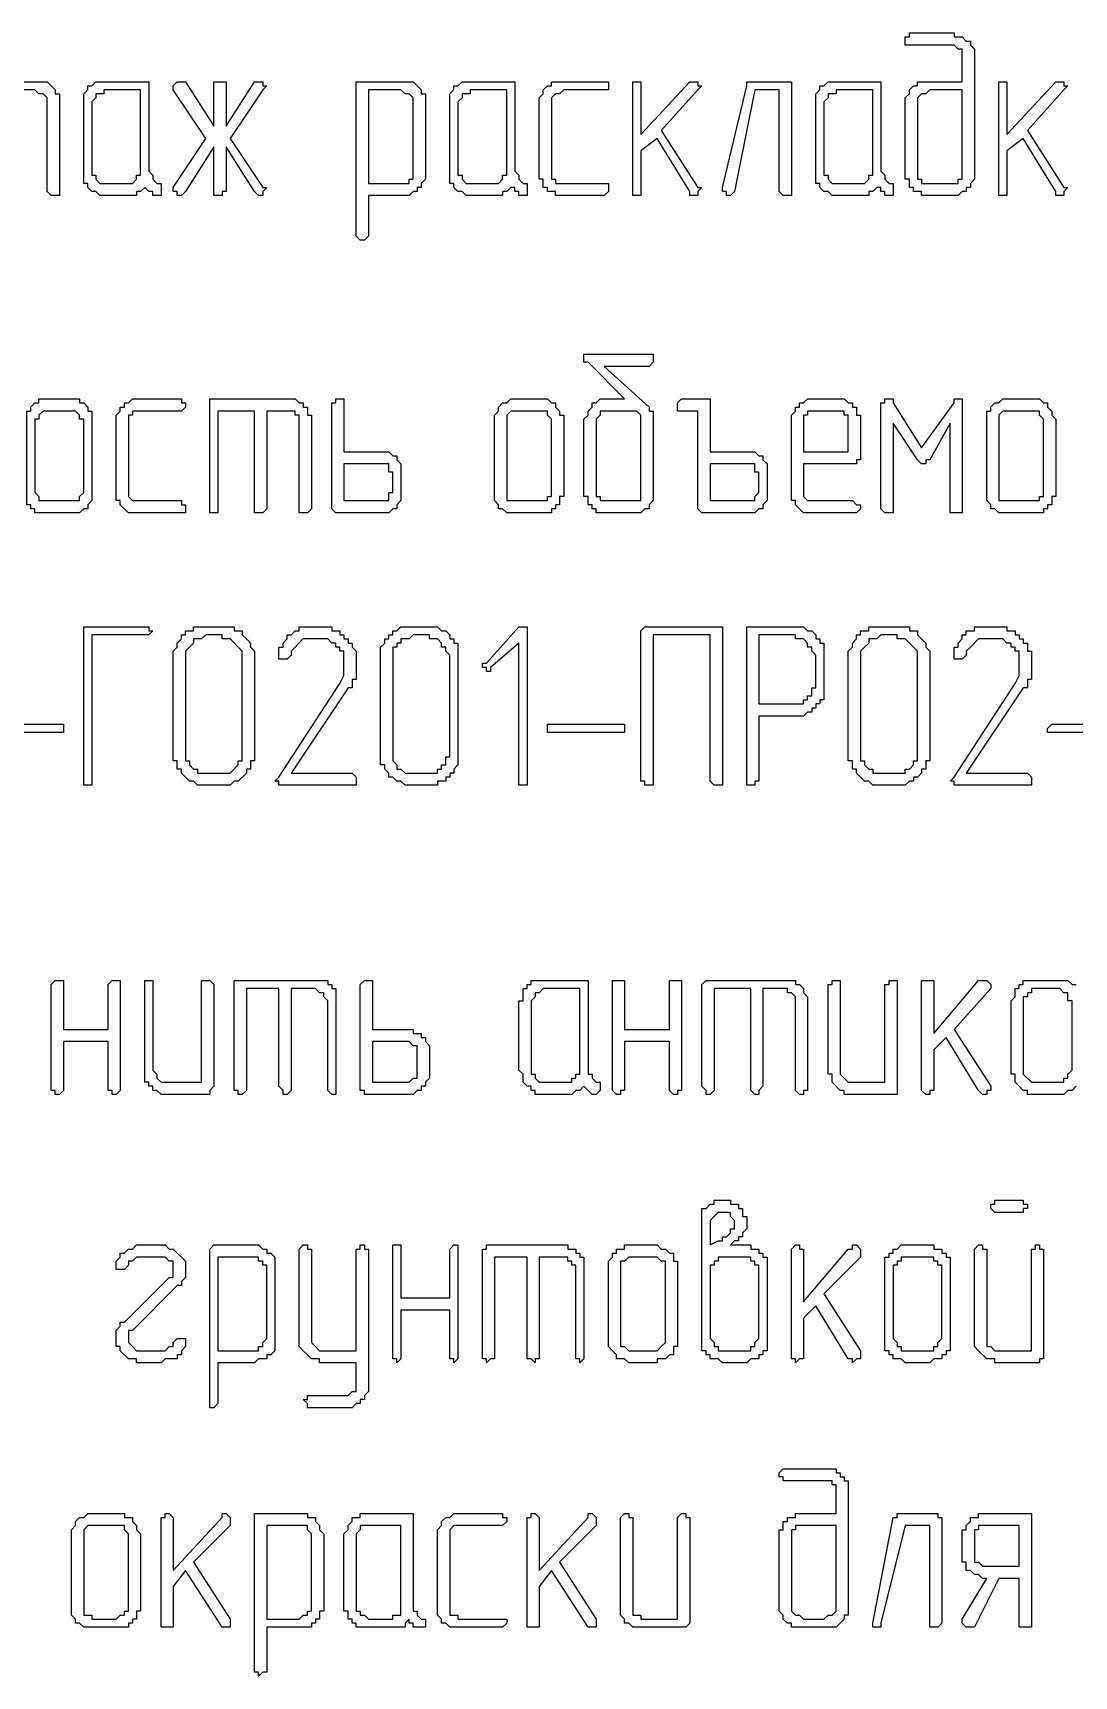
# Model space of a CAD drawing. Header units: millimetres. Extents: x 1 to 1188, y 1 to 840.
# Drawn here: x 1027.09 to 1043.34, y 72.97 to 98.62 of the extents above; entities that cross this region are included whole.
import ezdxf

# ---------------------------------------------------------------- set-up
doc = ezdxf.new("R2010")
doc.units = ezdxf.units.MM
doc.layers.add('GEOMETRY', color=7, linetype='Continuous')

msp = doc.modelspace()

# ---------------------------------------------------------------- linework, layer by layer
at = {"layer": 'GEOMETRY'}
for points in [[(1041.597, 97.86), (1041.597, 98.369), (1041.534, 98.369), (1041.47, 98.432), (1040.708, 98.432), (1040.708, 98.559), (1040.772, 98.559), (1040.772, 98.622), (1041.47, 98.622), (1041.47, 98.559), (1041.597, 98.559), (1041.66, 98.495), (1041.725, 98.495), (1041.725, 98.432), (1041.789, 98.369), (1041.789, 96.336), (1041.725, 96.273), (1041.725, 96.209), (1041.66, 96.209), (1041.66, 96.146), (1041.597, 96.146), (1041.534, 96.082), (1040.963, 96.082), (1040.963, 96.146), (1040.835, 96.146), (1040.835, 96.209), (1040.772, 96.209), (1040.772, 96.336), (1040.708, 96.336), (1040.708, 97.606), (1040.772, 97.67), (1040.772, 97.733), (1040.835, 97.797), (1040.898, 97.797), (1040.898, 97.86)], [(1026.611, 97.733), (1026.04, 97.733), (1026.04, 96.082), (1025.914, 96.082), (1025.914, 97.86), (1027.31, 97.86), (1027.373, 97.797), (1027.438, 97.733), (1027.438, 97.67), (1027.501, 97.67), (1027.501, 96.082), (1027.373, 96.082), (1027.31, 96.146), (1027.31, 97.606), (1027.246, 97.67), (1027.183, 97.67), (1027.119, 97.733), (1026.802, 97.733), (1026.802, 96.146), (1026.739, 96.146), (1026.739, 96.082), (1026.611, 96.082)], [(1029.025, 96.273), (1029.089, 96.273), (1029.089, 96.082), (1028.96, 96.082), (1028.96, 96.146), (1028.897, 96.146), (1028.834, 96.209), (1028.77, 96.146), (1028.707, 96.146), (1028.707, 96.082), (1028.135, 96.082), (1028.072, 96.146), (1028.008, 96.146), (1027.945, 96.209), (1027.945, 96.273), (1027.881, 96.273), (1027.881, 97.67), (1027.945, 97.733), (1027.945, 97.797), (1028.008, 97.797), (1028.072, 97.86), (1028.897, 97.86), (1028.897, 96.464), (1028.96, 96.401), (1028.96, 96.336)], [(1030.104, 97.163), (1030.548, 97.86), (1030.676, 97.86), (1030.676, 97.797), (1030.739, 97.797), (1030.676, 97.733), (1030.168, 96.971), (1030.676, 96.209), (1030.739, 96.209), (1030.676, 96.146), (1030.676, 96.082), (1030.613, 96.082), (1030.548, 96.146), (1030.104, 96.844), (1030.104, 96.146), (1030.041, 96.146), (1030.041, 96.082), (1029.914, 96.082), (1029.914, 96.844), (1029.469, 96.146), (1029.406, 96.082), (1029.342, 96.082), (1029.342, 96.146), (1029.279, 96.146), (1029.279, 96.209), (1029.786, 96.971), (1029.279, 97.733), (1029.279, 97.797), (1029.342, 97.86), (1029.469, 97.86), (1029.914, 97.163), (1029.914, 97.86), (1030.104, 97.86)], [(1032.327, 96.082), (1032.327, 95.447), (1032.264, 95.384), (1032.2, 95.384), (1032.135, 95.447), (1032.135, 97.86), (1033.026, 97.86), (1033.152, 97.733), (1033.152, 97.67), (1033.216, 97.67), (1033.216, 96.336), (1033.152, 96.273), (1033.152, 96.209), (1033.089, 96.209), (1033.089, 96.146), (1033.026, 96.146), (1032.961, 96.082)], [(1034.74, 96.273), (1034.803, 96.273), (1034.803, 96.082), (1034.677, 96.082), (1034.677, 96.146), (1034.613, 96.146), (1034.613, 96.209), (1034.548, 96.209), (1034.485, 96.146), (1034.422, 96.146), (1034.422, 96.082), (1033.851, 96.082), (1033.788, 96.146), (1033.723, 96.146), (1033.66, 96.209), (1033.66, 96.273), (1033.596, 96.273), (1033.596, 97.67), (1033.66, 97.733), (1033.66, 97.797), (1033.723, 97.797), (1033.788, 97.86), (1034.613, 97.86), (1034.613, 96.464), (1034.677, 96.401), (1034.677, 96.336)], [(1036.009, 96.082), (1035.247, 96.082), (1035.247, 96.146), (1035.12, 96.146), (1035.12, 96.209), (1035.057, 96.209), (1035.057, 96.336), (1034.994, 96.336), (1034.994, 97.606), (1035.057, 97.67), (1035.057, 97.733), (1035.12, 97.797), (1035.184, 97.797), (1035.184, 97.86), (1036.073, 97.86), (1036.073, 97.733), (1035.375, 97.733), (1035.31, 97.67), (1035.247, 97.67), (1035.184, 97.606), (1035.184, 96.336), (1035.247, 96.336), (1035.247, 96.273), (1036.073, 96.273), (1036.073, 96.146)], [(1036.898, 97.098), (1037.47, 96.209), (1037.533, 96.209), (1037.47, 96.146), (1037.47, 96.082), (1037.343, 96.082), (1037.343, 96.146), (1036.835, 96.971), (1036.581, 96.781), (1036.581, 96.082), (1036.454, 96.082), (1036.454, 97.86), (1036.581, 97.86), (1036.581, 97.035), (1037.343, 97.86), (1037.47, 97.86), (1037.47, 97.797), (1037.533, 97.797), (1037.47, 97.733)], [(1038.931, 96.209), (1038.931, 96.082), (1038.804, 96.082), (1038.74, 96.146), (1038.74, 97.733), (1038.359, 97.733), (1038.042, 96.146), (1037.978, 96.082), (1037.915, 96.082), (1037.915, 96.146), (1037.852, 96.146), (1037.852, 96.209), (1038.232, 97.797), (1038.232, 97.86), (1038.931, 97.86)], [(1040.455, 96.273), (1040.518, 96.273), (1040.518, 96.082), (1040.391, 96.082), (1040.391, 96.146), (1040.328, 96.146), (1040.328, 96.209), (1040.264, 96.209), (1040.201, 96.146), (1040.138, 96.146), (1040.138, 96.082), (1039.566, 96.082), (1039.502, 96.146), (1039.439, 96.146), (1039.376, 96.209), (1039.376, 96.273), (1039.311, 96.273), (1039.311, 97.67), (1039.376, 97.733), (1039.376, 97.797), (1039.439, 97.797), (1039.502, 97.86), (1040.328, 97.86), (1040.328, 96.464), (1040.391, 96.401), (1040.391, 96.336)], [(1042.614, 97.098), (1043.185, 96.209), (1043.248, 96.209), (1043.185, 96.146), (1043.185, 96.082), (1043.058, 96.082), (1043.058, 96.146), (1042.551, 96.971), (1042.296, 96.781), (1042.296, 96.082), (1042.169, 96.082), (1042.169, 97.86), (1042.296, 97.86), (1042.296, 97.035), (1043.058, 97.86), (1043.185, 97.86), (1043.185, 97.797), (1043.248, 97.797), (1043.185, 97.733)], [(1028.77, 96.464), (1028.77, 97.733), (1028.198, 97.733), (1028.198, 97.67), (1028.072, 97.67), (1028.072, 97.606), (1028.008, 97.543), (1028.008, 96.401), (1028.072, 96.401), (1028.072, 96.336), (1028.135, 96.273), (1028.644, 96.273), (1028.707, 96.336), (1028.707, 96.401), (1028.77, 96.401)], [(1032.327, 96.273), (1032.961, 96.273), (1032.961, 96.336), (1033.026, 96.336), (1033.026, 97.606), (1032.961, 97.67), (1032.898, 97.67), (1032.834, 97.733), (1032.327, 97.733)], [(1034.485, 96.464), (1034.485, 97.733), (1033.914, 97.733), (1033.914, 97.67), (1033.788, 97.67), (1033.788, 97.606), (1033.723, 97.543), (1033.723, 96.401), (1033.788, 96.401), (1033.788, 96.336), (1033.851, 96.273), (1034.358, 96.273), (1034.422, 96.336), (1034.422, 96.401), (1034.485, 96.401)], [(1040.201, 96.464), (1040.201, 97.733), (1039.629, 97.733), (1039.629, 97.67), (1039.502, 97.67), (1039.502, 97.606), (1039.439, 97.543), (1039.439, 96.401), (1039.502, 96.401), (1039.502, 96.336), (1039.566, 96.273), (1040.073, 96.273), (1040.138, 96.336), (1040.138, 96.401), (1040.201, 96.401)], [(1041.597, 97.733), (1041.09, 97.733), (1041.027, 97.67), (1040.963, 97.67), (1040.898, 97.606), (1040.898, 96.336), (1040.963, 96.336), (1040.963, 96.273), (1041.534, 96.273), (1041.534, 96.336), (1041.597, 96.336)], [(1036.708, 92.781), (1036.708, 92.717), (1036.771, 92.717), (1036.771, 91.32), (1036.708, 91.256), (1036.708, 91.193), (1036.644, 91.193), (1036.581, 91.13), (1035.882, 91.13), (1035.882, 91.193), (1035.819, 91.193), (1035.819, 91.256), (1035.756, 91.256), (1035.756, 91.383), (1035.692, 91.383), (1035.692, 92.59), (1035.756, 92.654), (1035.756, 92.717), (1035.819, 92.781), (1035.819, 92.844), (1035.882, 92.844), (1035.946, 92.907), (1036.327, 92.907), (1035.756, 93.479), (1035.692, 93.479), (1035.692, 93.606), (1036.771, 93.606), (1036.771, 93.479), (1036.708, 93.416), (1036.009, 93.416)], [(1028.008, 91.447), (1028.008, 91.32), (1027.945, 91.256), (1027.945, 91.193), (1027.881, 91.193), (1027.818, 91.13), (1027.119, 91.13), (1027.119, 91.193), (1027.056, 91.193), (1027.056, 91.256), (1026.993, 91.256), (1026.993, 92.717), (1027.056, 92.717), (1027.056, 92.781), (1027.119, 92.844), (1027.183, 92.844), (1027.183, 92.907), (1027.818, 92.907), (1027.818, 92.844), (1027.881, 92.844), (1027.945, 92.781), (1027.945, 92.717), (1028.008, 92.717)], [(1029.406, 91.13), (1028.58, 91.13), (1028.453, 91.256), (1028.453, 91.32), (1028.39, 91.32), (1028.39, 92.654), (1028.453, 92.717), (1028.453, 92.781), (1028.517, 92.781), (1028.517, 92.844), (1028.58, 92.844), (1028.644, 92.907), (1029.406, 92.907), (1029.406, 92.844), (1029.469, 92.844), (1029.469, 92.781), (1029.406, 92.717), (1028.644, 92.717), (1028.644, 92.654), (1028.58, 92.654), (1028.58, 91.383), (1028.644, 91.32), (1029.406, 91.32), (1029.406, 91.256), (1029.469, 91.256), (1029.469, 91.13)], [(1030.548, 92.717), (1029.977, 92.717), (1029.977, 91.13), (1029.851, 91.13), (1029.851, 92.907), (1031.183, 92.907), (1031.247, 92.844), (1031.31, 92.844), (1031.31, 92.781), (1031.373, 92.781), (1031.373, 92.654), (1031.438, 92.654), (1031.438, 91.193), (1031.373, 91.13), (1031.247, 91.13), (1031.247, 92.654), (1031.183, 92.654), (1031.183, 92.717), (1030.739, 92.717), (1030.739, 91.193), (1030.676, 91.13), (1030.548, 91.13)], [(1031.945, 92.082), (1032.644, 92.082), (1032.707, 92.019), (1032.771, 92.019), (1032.771, 91.955), (1032.834, 91.892), (1032.834, 91.32), (1032.771, 91.256), (1032.771, 91.193), (1032.707, 91.193), (1032.644, 91.13), (1031.819, 91.13), (1031.755, 91.193), (1031.755, 92.844), (1031.819, 92.844), (1031.819, 92.907), (1031.945, 92.907)], [(1035.375, 91.447), (1035.375, 91.383), (1035.31, 91.383), (1035.31, 91.256), (1035.247, 91.256), (1035.247, 91.193), (1035.184, 91.193), (1035.184, 91.13), (1034.485, 91.13), (1034.422, 91.193), (1034.358, 91.193), (1034.358, 91.256), (1034.295, 91.32), (1034.295, 92.654), (1034.358, 92.717), (1034.358, 92.781), (1034.422, 92.844), (1034.485, 92.844), (1034.548, 92.907), (1035.12, 92.907), (1035.184, 92.844), (1035.247, 92.844), (1035.247, 92.781), (1035.31, 92.717), (1035.31, 92.654), (1035.375, 92.654)], [(1037.66, 92.082), (1038.359, 92.082), (1038.422, 92.019), (1038.485, 92.019), (1038.485, 91.955), (1038.55, 91.892), (1038.55, 91.32), (1038.485, 91.256), (1038.485, 91.193), (1038.422, 91.193), (1038.359, 91.13), (1037.533, 91.13), (1037.47, 91.193), (1037.47, 92.717), (1037.153, 92.717), (1037.153, 92.844), (1037.216, 92.907), (1037.66, 92.907)], [(1039.121, 91.892), (1039.121, 91.383), (1039.184, 91.32), (1039.883, 91.32), (1039.946, 91.256), (1040.01, 91.256), (1040.01, 91.193), (1039.946, 91.13), (1039.121, 91.13), (1038.994, 91.256), (1038.994, 91.32), (1038.931, 91.32), (1038.931, 92.654), (1038.994, 92.717), (1038.994, 92.781), (1039.057, 92.781), (1039.057, 92.844), (1039.121, 92.844), (1039.184, 92.907), (1039.756, 92.907), (1039.819, 92.844), (1039.883, 92.844), (1039.883, 92.781), (1039.946, 92.781), (1039.946, 92.654), (1040.01, 92.654), (1040.01, 91.955), (1039.946, 91.955), (1039.946, 91.892)], [(1041.597, 91.193), (1041.597, 91.13), (1041.407, 91.13), (1041.407, 92.527), (1041.09, 91.955), (1041.027, 91.955), (1041.027, 91.892), (1040.963, 91.892), (1040.898, 91.955), (1040.518, 92.527), (1040.518, 91.13), (1040.391, 91.13), (1040.328, 91.193), (1040.328, 92.844), (1040.391, 92.844), (1040.391, 92.907), (1040.518, 92.907), (1040.518, 92.844), (1040.963, 92.145), (1041.47, 92.844), (1041.47, 92.907), (1041.597, 92.907)], [(1043.058, 91.447), (1043.058, 91.383), (1042.994, 91.383), (1042.994, 91.256), (1042.931, 91.256), (1042.931, 91.193), (1042.868, 91.193), (1042.868, 91.13), (1042.169, 91.13), (1042.106, 91.193), (1042.042, 91.193), (1042.042, 91.256), (1041.979, 91.32), (1041.979, 92.717), (1042.042, 92.717), (1042.042, 92.781), (1042.106, 92.844), (1042.169, 92.844), (1042.232, 92.907), (1042.804, 92.907), (1042.868, 92.844), (1042.931, 92.844), (1042.931, 92.781), (1042.994, 92.717), (1042.994, 92.654), (1043.058, 92.59)], [(1027.881, 91.447), (1027.881, 92.59), (1027.818, 92.59), (1027.818, 92.654), (1027.755, 92.717), (1027.246, 92.717), (1027.183, 92.654), (1027.183, 92.59), (1027.119, 92.59), (1027.119, 91.447), (1027.183, 91.383), (1027.183, 91.32), (1027.818, 91.32), (1027.818, 91.383)], [(1035.184, 91.447), (1035.184, 92.59), (1035.12, 92.654), (1035.12, 92.717), (1034.548, 92.717), (1034.485, 92.654), (1034.485, 91.32), (1035.12, 91.32), (1035.12, 91.383), (1035.184, 91.383)], [(1036.581, 91.447), (1036.581, 92.654), (1036.518, 92.717), (1035.946, 92.717), (1035.946, 92.654), (1035.882, 92.59), (1035.882, 91.383), (1035.946, 91.383), (1035.946, 91.32), (1036.581, 91.32)], [(1039.121, 92.082), (1039.819, 92.082), (1039.819, 92.654), (1039.756, 92.654), (1039.756, 92.717), (1039.184, 92.717), (1039.184, 92.654), (1039.121, 92.654)], [(1042.868, 91.447), (1042.868, 92.59), (1042.804, 92.654), (1042.804, 92.717), (1042.232, 92.717), (1042.169, 92.654), (1042.169, 91.32), (1042.804, 91.32), (1042.804, 91.383), (1042.868, 91.383)], [(1031.945, 91.892), (1031.945, 91.32), (1032.644, 91.32), (1032.644, 91.447), (1032.707, 91.447), (1032.707, 91.765), (1032.644, 91.765), (1032.644, 91.892)], [(1037.66, 91.892), (1037.66, 91.32), (1038.359, 91.32), (1038.359, 91.383), (1038.422, 91.447), (1038.422, 91.765), (1038.359, 91.765), (1038.359, 91.892)], [(1028.834, 89.225), (1028.008, 89.225), (1028.008, 86.876), (1027.881, 86.876), (1027.881, 89.352), (1028.897, 89.352), (1028.897, 89.289), (1028.96, 89.289), (1028.897, 89.225)], [(1030.548, 87.383), (1030.548, 87.256), (1030.485, 87.256), (1030.485, 87.129), (1030.421, 87.129), (1030.421, 87.066), (1030.294, 86.939), (1030.231, 86.939), (1030.168, 86.876), (1029.659, 86.876), (1029.596, 86.939), (1029.532, 86.939), (1029.406, 87.066), (1029.406, 87.129), (1029.342, 87.129), (1029.342, 87.256), (1029.279, 87.256), (1029.279, 88.97), (1029.342, 89.034), (1029.342, 89.097), (1029.406, 89.16), (1029.406, 89.225), (1029.469, 89.225), (1029.469, 89.289), (1029.596, 89.289), (1029.596, 89.352), (1030.231, 89.352), (1030.231, 89.289), (1030.358, 89.289), (1030.358, 89.225), (1030.421, 89.16), (1030.485, 89.097), (1030.485, 89.034), (1030.548, 88.97)], [(1032.072, 86.876), (1030.93, 86.876), (1030.93, 86.939), (1030.866, 86.939), (1030.93, 87.002), (1031.882, 88.463), (1031.945, 88.59), (1031.945, 88.97), (1031.882, 88.97), (1031.882, 89.034), (1031.819, 89.034), (1031.819, 89.097), (1031.755, 89.097), (1031.692, 89.16), (1031.31, 89.16), (1031.12, 88.97), (1031.12, 88.907), (1031.056, 88.844), (1030.93, 88.844), (1030.93, 89.034), (1030.993, 89.034), (1030.993, 89.097), (1031.056, 89.16), (1031.056, 89.225), (1031.12, 89.225), (1031.183, 89.289), (1031.247, 89.289), (1031.247, 89.352), (1031.755, 89.352), (1031.755, 89.289), (1031.882, 89.289), (1031.882, 89.225), (1031.945, 89.225), (1031.945, 89.16), (1032.009, 89.16), (1032.009, 89.097), (1032.072, 89.097), (1032.072, 89.034), (1032.135, 88.97), (1032.135, 88.527), (1032.072, 88.527), (1032.072, 88.398), (1032.009, 88.398), (1031.12, 87.066), (1032.072, 87.066), (1032.135, 87.002), (1032.135, 86.876)], [(1033.723, 87.383), (1033.723, 87.193), (1033.66, 87.129), (1033.66, 87.066), (1033.596, 87.066), (1033.596, 87.002), (1033.533, 87.002), (1033.533, 86.939), (1033.406, 86.939), (1033.406, 86.876), (1032.898, 86.876), (1032.834, 86.939), (1032.771, 86.939), (1032.707, 87.002), (1032.644, 87.002), (1032.644, 87.066), (1032.581, 87.129), (1032.581, 87.193), (1032.517, 87.193), (1032.517, 89.034), (1032.581, 89.097), (1032.581, 89.16), (1032.644, 89.16), (1032.644, 89.225), (1032.707, 89.225), (1032.707, 89.289), (1032.771, 89.289), (1032.834, 89.352), (1033.406, 89.352), (1033.469, 89.289), (1033.533, 89.289), (1033.596, 89.225), (1033.596, 89.16), (1033.66, 89.16), (1033.66, 89.097), (1033.723, 89.097)], [(1034.803, 86.939), (1034.803, 86.876), (1034.677, 86.876), (1034.677, 89.097), (1034.231, 88.717), (1034.231, 88.653), (1034.168, 88.653), (1034.168, 88.717), (1034.105, 88.717), (1034.105, 88.78), (1034.168, 88.78), (1034.677, 89.352), (1034.803, 89.352)], [(1037.852, 86.939), (1037.852, 86.876), (1037.723, 86.876), (1037.66, 86.939), (1037.66, 89.225), (1036.771, 89.225), (1036.771, 86.876), (1036.644, 86.876), (1036.644, 86.939), (1036.581, 86.939), (1036.581, 89.289), (1036.644, 89.352), (1037.852, 89.352)], [(1038.422, 87.955), (1038.422, 86.939), (1038.359, 86.939), (1038.359, 86.876), (1038.232, 86.876), (1038.232, 89.352), (1039.121, 89.352), (1039.184, 89.289), (1039.248, 89.289), (1039.311, 89.225), (1039.311, 89.16), (1039.376, 89.16), (1039.376, 89.097), (1039.439, 89.097), (1039.439, 88.208), (1039.376, 88.208), (1039.376, 88.145), (1039.311, 88.145), (1039.311, 88.081), (1039.248, 88.081), (1039.248, 88.018), (1039.184, 88.018), (1039.121, 87.955)], [(1041.09, 87.383), (1041.09, 87.256), (1041.027, 87.256), (1041.027, 87.129), (1040.963, 87.129), (1040.963, 87.066), (1040.898, 87.002), (1040.835, 87.002), (1040.835, 86.939), (1040.772, 86.939), (1040.708, 86.876), (1040.201, 86.876), (1040.138, 86.939), (1040.073, 86.939), (1039.946, 87.066), (1039.946, 87.129), (1039.883, 87.129), (1039.883, 87.256), (1039.819, 87.256), (1039.819, 88.97), (1039.883, 89.034), (1039.883, 89.097), (1039.946, 89.16), (1039.946, 89.225), (1040.01, 89.225), (1040.01, 89.289), (1040.138, 89.289), (1040.138, 89.352), (1040.772, 89.352), (1040.772, 89.289), (1040.898, 89.289), (1040.898, 89.225), (1041.027, 89.097), (1041.027, 89.034), (1041.09, 88.97)], [(1042.614, 86.876), (1041.47, 86.876), (1041.47, 86.939), (1041.407, 86.939), (1041.47, 87.002), (1042.423, 88.463), (1042.486, 88.59), (1042.486, 88.97), (1042.423, 88.97), (1042.423, 89.034), (1042.359, 89.034), (1042.359, 89.097), (1042.296, 89.097), (1042.232, 89.16), (1041.852, 89.16), (1041.725, 89.034), (1041.66, 88.97), (1041.66, 88.907), (1041.597, 88.844), (1041.47, 88.844), (1041.47, 89.034), (1041.534, 89.034), (1041.534, 89.097), (1041.597, 89.16), (1041.597, 89.225), (1041.66, 89.225), (1041.66, 89.289), (1041.789, 89.289), (1041.789, 89.352), (1042.296, 89.352), (1042.296, 89.289), (1042.423, 89.289), (1042.423, 89.225), (1042.486, 89.225), (1042.486, 89.16), (1042.551, 89.16), (1042.551, 89.097), (1042.614, 89.097), (1042.614, 88.97), (1042.677, 88.97), (1042.677, 88.527), (1042.614, 88.527), (1042.614, 88.398), (1042.551, 88.398), (1041.66, 87.066), (1042.614, 87.066), (1042.677, 87.002), (1042.677, 86.876)], [(1030.358, 87.383), (1030.358, 88.97), (1030.168, 89.16), (1030.041, 89.16), (1030.041, 89.225), (1029.786, 89.225), (1029.723, 89.16), (1029.596, 89.16), (1029.596, 89.097), (1029.469, 88.97), (1029.469, 87.256), (1029.532, 87.256), (1029.532, 87.193), (1029.596, 87.129), (1029.659, 87.129), (1029.659, 87.066), (1030.168, 87.066), (1030.294, 87.193), (1030.294, 87.256), (1030.358, 87.256)], [(1033.596, 87.383), (1033.596, 88.907), (1033.533, 88.97), (1033.533, 89.034), (1033.469, 89.034), (1033.469, 89.097), (1033.406, 89.16), (1033.279, 89.16), (1033.279, 89.225), (1033.026, 89.225), (1032.961, 89.16), (1032.834, 89.16), (1032.834, 89.097), (1032.771, 89.097), (1032.771, 89.034), (1032.707, 89.034), (1032.707, 87.256), (1032.771, 87.193), (1032.771, 87.129), (1032.834, 87.129), (1032.898, 87.066), (1033.406, 87.066), (1033.406, 87.129), (1033.469, 87.129), (1033.469, 87.193), (1033.533, 87.193), (1033.533, 87.319), (1033.596, 87.319)], [(1038.422, 88.145), (1039.121, 88.145), (1039.121, 88.208), (1039.184, 88.208), (1039.184, 88.272), (1039.248, 88.272), (1039.248, 88.398), (1039.311, 88.398), (1039.311, 88.907), (1039.248, 88.97), (1039.248, 89.034), (1039.184, 89.034), (1039.184, 89.097), (1039.121, 89.16), (1038.994, 89.16), (1038.994, 89.225), (1038.422, 89.225)], [(1040.898, 87.383), (1040.898, 88.97), (1040.708, 89.16), (1040.581, 89.16), (1040.581, 89.225), (1040.328, 89.225), (1040.264, 89.16), (1040.138, 89.16), (1040.138, 89.097), (1040.073, 89.034), (1040.01, 88.97), (1040.01, 87.256), (1040.073, 87.256), (1040.073, 87.193), (1040.138, 87.129), (1040.201, 87.129), (1040.201, 87.066), (1040.708, 87.066), (1040.708, 87.129), (1040.772, 87.129), (1040.835, 87.193), (1040.835, 87.256), (1040.898, 87.256)], [(1027.501, 87.701), (1026.357, 87.701), (1026.357, 87.828), (1027.564, 87.828), (1027.564, 87.701)], [(1036.264, 87.701), (1035.12, 87.701), (1035.12, 87.828), (1036.327, 87.828), (1036.327, 87.701)], [(1044.138, 87.701), (1042.931, 87.701), (1042.931, 87.764), (1042.994, 87.828), (1044.202, 87.828), (1044.202, 87.701)], [(1028.263, 83.065), (1028.263, 83.764), (1028.327, 83.827), (1028.453, 83.827), (1028.453, 82.113), (1028.39, 82.048), (1028.327, 82.048), (1028.327, 82.113), (1028.263, 82.113), (1028.263, 82.875), (1027.564, 82.875), (1027.564, 82.113), (1027.501, 82.048), (1027.438, 82.048), (1027.438, 82.113), (1027.373, 82.113), (1027.373, 83.764), (1027.438, 83.827), (1027.564, 83.827), (1027.564, 83.065)], [(1029.914, 82.177), (1029.851, 82.113), (1029.851, 82.048), (1029.089, 82.048), (1029.025, 82.113), (1028.96, 82.113), (1028.96, 82.177), (1028.897, 82.177), (1028.897, 82.24), (1028.834, 82.24), (1028.834, 83.827), (1028.96, 83.827), (1028.96, 82.43), (1029.025, 82.367), (1029.025, 82.303), (1029.089, 82.24), (1029.723, 82.24), (1029.723, 83.827), (1029.851, 83.827), (1029.914, 83.764)], [(1030.93, 83.701), (1030.421, 83.701), (1030.421, 82.113), (1030.358, 82.048), (1030.294, 82.048), (1030.294, 82.113), (1030.231, 82.113), (1030.231, 83.827), (1031.692, 83.827), (1031.692, 83.764), (1031.755, 83.764), (1031.755, 83.701), (1031.819, 83.701), (1031.819, 82.048), (1031.755, 82.048), (1031.692, 82.113), (1031.692, 83.509), (1031.628, 83.573), (1031.628, 83.636), (1031.565, 83.636), (1031.502, 83.701), (1031.12, 83.701), (1031.12, 82.113), (1031.056, 82.048), (1030.993, 82.048), (1030.993, 82.113), (1030.93, 82.177)], [(1032.39, 83.065), (1033.026, 83.065), (1033.026, 83.002), (1033.152, 83.002), (1033.152, 82.939), (1033.216, 82.939), (1033.216, 82.875), (1033.279, 82.81), (1033.279, 82.303), (1033.216, 82.24), (1033.216, 82.177), (1033.152, 82.177), (1033.152, 82.113), (1033.089, 82.113), (1033.026, 82.048), (1032.264, 82.048), (1032.264, 82.113), (1032.2, 82.113), (1032.2, 83.764), (1032.264, 83.827), (1032.39, 83.827)], [(1035.882, 82.24), (1035.946, 82.24), (1035.946, 82.113), (1035.882, 82.048), (1035.819, 82.048), (1035.756, 82.113), (1035.692, 82.177), (1035.629, 82.113), (1035.565, 82.113), (1035.502, 82.048), (1034.93, 82.048), (1034.93, 82.113), (1034.867, 82.113), (1034.867, 82.177), (1034.803, 82.177), (1034.74, 82.24), (1034.74, 82.367), (1034.677, 82.43), (1034.677, 83.509), (1034.74, 83.509), (1034.74, 83.701), (1034.803, 83.701), (1034.803, 83.764), (1034.867, 83.764), (1034.867, 83.827), (1035.756, 83.827), (1035.756, 82.367), (1035.819, 82.367), (1035.819, 82.303)], [(1035.629, 82.43), (1035.629, 83.701), (1035.057, 83.701), (1034.994, 83.636), (1034.93, 83.636), (1034.93, 83.573), (1034.867, 83.509), (1034.867, 82.367), (1034.93, 82.367), (1034.93, 82.303), (1034.994, 82.24), (1035.502, 82.24), (1035.502, 82.303), (1035.565, 82.303), (1035.565, 82.367), (1035.629, 82.367)], [(1037.026, 83.065), (1037.026, 83.827), (1037.216, 83.827), (1037.216, 82.113), (1037.153, 82.113), (1037.153, 82.048), (1037.089, 82.048), (1037.026, 82.113), (1037.026, 82.875), (1036.327, 82.875), (1036.327, 82.113), (1036.264, 82.113), (1036.264, 82.048), (1036.201, 82.048), (1036.136, 82.113), (1036.136, 83.827), (1036.327, 83.827), (1036.327, 83.065)], [(1038.295, 83.701), (1037.723, 83.701), (1037.723, 82.113), (1037.66, 82.048), (1037.597, 82.048), (1037.597, 82.113), (1037.533, 82.177), (1037.533, 83.764), (1037.597, 83.827), (1038.994, 83.827), (1038.994, 83.764), (1039.057, 83.764), (1039.121, 83.701), (1039.121, 83.636), (1039.184, 83.573), (1039.184, 82.113), (1039.121, 82.113), (1039.121, 82.048), (1039.057, 82.048), (1038.994, 82.113), (1038.994, 83.573), (1038.931, 83.636), (1038.867, 83.636), (1038.867, 83.701), (1038.485, 83.701), (1038.485, 82.177), (1038.422, 82.113), (1038.422, 82.048), (1038.359, 82.048), (1038.295, 82.113)], [(1040.581, 82.177), (1040.581, 82.048), (1039.756, 82.048), (1039.756, 82.113), (1039.693, 82.113), (1039.566, 82.24), (1039.566, 82.367), (1039.502, 82.367), (1039.502, 83.764), (1039.566, 83.764), (1039.566, 83.827), (1039.693, 83.827), (1039.693, 82.367), (1039.819, 82.24), (1040.391, 82.24), (1040.391, 83.764), (1040.455, 83.764), (1040.455, 83.827), (1040.581, 83.827)], [(1041.47, 83.065), (1042.042, 82.177), (1042.042, 82.113), (1041.979, 82.113), (1041.979, 82.048), (1041.915, 82.048), (1041.852, 82.113), (1041.344, 82.939), (1041.153, 82.747), (1041.153, 82.113), (1041.09, 82.113), (1041.09, 82.048), (1041.027, 82.048), (1040.963, 82.113), (1040.963, 83.827), (1041.153, 83.827), (1041.153, 83.002), (1041.852, 83.827), (1041.979, 83.827), (1042.042, 83.764), (1042.042, 83.701)], [(1043.313, 82.43), (1043.313, 83.509), (1043.248, 83.509), (1043.248, 83.636), (1043.185, 83.636), (1043.121, 83.701), (1042.677, 83.701), (1042.677, 83.636), (1042.614, 83.636), (1042.614, 83.573), (1042.551, 83.573), (1042.551, 82.367), (1042.677, 82.24), (1043.185, 82.24), (1043.185, 82.303), (1043.248, 82.303), (1043.248, 82.367)], [(1032.39, 82.875), (1032.39, 82.24), (1032.961, 82.24), (1033.026, 82.303), (1033.089, 82.303), (1033.089, 82.81), (1033.026, 82.81), (1032.961, 82.875)], [(1037.978, 79.7), (1038.295, 79.7), (1038.295, 79.635), (1038.422, 79.635), (1038.422, 79.572), (1038.485, 79.572), (1038.485, 79.509), (1038.55, 79.509), (1038.55, 78.048), (1038.485, 78.048), (1038.485, 77.985), (1038.422, 77.985), (1038.422, 77.921), (1038.295, 77.921), (1038.232, 77.858), (1037.852, 77.858), (1037.788, 77.921), (1037.66, 77.921), (1037.66, 77.985), (1037.597, 77.985), (1037.597, 78.048), (1037.533, 78.048), (1037.533, 80.271), (1037.597, 80.271), (1037.66, 80.334), (1037.723, 80.334), (1037.723, 80.398), (1037.978, 80.398), (1037.978, 80.334), (1038.105, 80.334), (1038.105, 80.271), (1038.169, 80.271), (1038.169, 80.144), (1038.232, 80.144), (1038.232, 79.954), (1038.169, 79.89), (1038.169, 79.827), (1038.105, 79.827), (1038.105, 79.764), (1038.042, 79.764)], [(1042.486, 80.207), (1042.106, 80.207), (1042.042, 80.271), (1042.042, 80.334), (1042.106, 80.334), (1042.106, 80.398), (1042.551, 80.398), (1042.551, 80.334), (1042.614, 80.334), (1042.614, 80.271), (1042.551, 80.271), (1042.551, 80.207)], [(1037.66, 79.7), (1037.788, 79.764), (1037.852, 79.764), (1037.852, 79.827), (1037.915, 79.827), (1037.978, 79.89), (1037.978, 79.954), (1038.042, 79.954), (1038.042, 80.081), (1037.978, 80.144), (1037.978, 80.207), (1037.788, 80.207), (1037.723, 80.144), (1037.66, 80.081)], [(1029.469, 78.113), (1029.406, 78.048), (1029.406, 77.985), (1029.342, 77.985), (1029.342, 77.921), (1029.152, 77.921), (1029.089, 77.858), (1028.707, 77.858), (1028.707, 77.921), (1028.58, 77.921), (1028.453, 78.048), (1028.453, 78.113), (1028.39, 78.113), (1028.39, 78.366), (1028.453, 78.43), (1028.453, 78.493), (1028.517, 78.493), (1029.215, 79.192), (1029.279, 79.192), (1029.279, 79.445), (1029.215, 79.445), (1029.152, 79.509), (1028.707, 79.509), (1028.644, 79.445), (1028.58, 79.445), (1028.58, 79.382), (1028.517, 79.319), (1028.39, 79.319), (1028.39, 79.445), (1028.453, 79.509), (1028.453, 79.572), (1028.517, 79.572), (1028.58, 79.635), (1028.644, 79.635), (1028.707, 79.7), (1029.152, 79.7), (1029.215, 79.635), (1029.279, 79.635), (1029.469, 79.445), (1029.469, 79.192), (1029.406, 79.128), (1029.406, 79.065), (1029.342, 79.065), (1028.644, 78.366), (1028.58, 78.366), (1028.58, 78.176), (1028.644, 78.113), (1028.707, 78.048), (1029.152, 78.048), (1029.215, 78.113), (1029.279, 78.113), (1029.279, 78.176), (1029.342, 78.239), (1029.469, 78.239)], [(1029.977, 77.858), (1029.977, 77.223), (1029.914, 77.159), (1029.851, 77.159), (1029.851, 79.635), (1029.914, 79.7), (1030.613, 79.7), (1030.676, 79.635), (1030.739, 79.635), (1030.739, 79.572), (1030.803, 79.572), (1030.866, 79.509), (1030.866, 78.048), (1030.803, 77.985), (1030.739, 77.985), (1030.739, 77.921), (1030.613, 77.921), (1030.548, 77.858)], [(1032.135, 77.858), (1031.565, 77.858), (1031.565, 77.921), (1031.438, 77.921), (1031.373, 77.985), (1031.31, 78.048), (1031.247, 78.113), (1031.247, 79.635), (1031.31, 79.7), (1031.373, 79.7), (1031.373, 79.635), (1031.438, 79.635), (1031.438, 78.176), (1031.502, 78.113), (1031.565, 78.048), (1032.135, 78.048), (1032.135, 79.635), (1032.2, 79.635), (1032.2, 79.7), (1032.264, 79.7), (1032.264, 79.635), (1032.327, 79.635), (1032.327, 77.414), (1032.264, 77.351), (1032.264, 77.286), (1032.2, 77.286), (1032.2, 77.223), (1032.135, 77.223), (1032.072, 77.159), (1031.373, 77.159), (1031.373, 77.223), (1031.31, 77.286), (1031.373, 77.286), (1031.373, 77.351), (1032.009, 77.351), (1032.072, 77.414), (1032.135, 77.414)], [(1033.596, 78.873), (1033.596, 79.635), (1033.66, 79.7), (1033.723, 79.7), (1033.723, 77.921), (1033.66, 77.858), (1033.66, 77.921), (1033.596, 77.921), (1033.596, 78.683), (1032.834, 78.683), (1032.834, 77.921), (1032.771, 77.858), (1032.771, 77.921), (1032.707, 77.921), (1032.707, 79.7), (1032.834, 79.7), (1032.834, 78.873)], [(1034.803, 79.509), (1034.295, 79.509), (1034.295, 77.921), (1034.231, 77.921), (1034.168, 77.858), (1034.168, 77.921), (1034.105, 77.921), (1034.105, 79.635), (1034.168, 79.635), (1034.168, 79.7), (1035.439, 79.7), (1035.439, 79.635), (1035.565, 79.635), (1035.565, 79.572), (1035.629, 79.572), (1035.629, 79.509), (1035.692, 79.509), (1035.692, 77.921), (1035.629, 77.858), (1035.629, 77.921), (1035.565, 77.921), (1035.565, 79.382), (1035.502, 79.382), (1035.502, 79.445), (1035.439, 79.445), (1035.439, 79.509), (1034.994, 79.509), (1034.994, 77.921), (1034.93, 77.921), (1034.93, 77.858), (1034.867, 77.921), (1034.803, 77.921)], [(1037.153, 78.239), (1037.153, 78.113), (1037.089, 78.113), (1037.089, 77.985), (1037.026, 77.985), (1036.963, 77.921), (1036.835, 77.921), (1036.835, 77.858), (1036.391, 77.858), (1036.327, 77.921), (1036.201, 77.921), (1036.201, 77.985), (1036.136, 78.048), (1036.073, 78.113), (1036.073, 79.445), (1036.136, 79.509), (1036.136, 79.572), (1036.201, 79.572), (1036.201, 79.635), (1036.327, 79.635), (1036.327, 79.7), (1036.835, 79.7), (1036.898, 79.635), (1036.963, 79.635), (1037.026, 79.572), (1037.089, 79.572), (1037.089, 79.445), (1037.153, 79.445)], [(1039.439, 78.938), (1040.01, 78.048), (1040.01, 77.921), (1039.946, 77.921), (1039.883, 77.858), (1039.883, 77.921), (1039.819, 77.921), (1039.311, 78.747), (1039.121, 78.556), (1039.121, 77.921), (1039.057, 77.921), (1038.994, 77.858), (1038.994, 77.921), (1038.931, 77.921), (1038.931, 79.635), (1038.994, 79.7), (1039.057, 79.7), (1039.057, 79.635), (1039.121, 79.635), (1039.121, 78.81), (1039.819, 79.635), (1039.883, 79.635), (1039.883, 79.7), (1039.946, 79.7), (1040.01, 79.635), (1040.01, 79.509)], [(1041.407, 78.239), (1041.407, 78.048), (1041.344, 78.048), (1041.344, 77.985), (1041.28, 77.985), (1041.28, 77.921), (1041.153, 77.921), (1041.09, 77.858), (1040.708, 77.858), (1040.645, 77.921), (1040.518, 77.921), (1040.518, 77.985), (1040.455, 77.985), (1040.455, 78.048), (1040.391, 78.048), (1040.391, 79.509), (1040.455, 79.509), (1040.455, 79.572), (1040.518, 79.572), (1040.518, 79.635), (1040.581, 79.635), (1040.645, 79.7), (1041.153, 79.7), (1041.153, 79.635), (1041.28, 79.635), (1041.28, 79.572), (1041.344, 79.572), (1041.344, 79.509), (1041.407, 79.509)], [(1042.868, 77.985), (1042.868, 77.921), (1042.804, 77.921), (1042.804, 77.858), (1042.106, 77.858), (1042.106, 77.921), (1041.979, 77.921), (1041.852, 78.048), (1041.789, 78.113), (1041.789, 79.635), (1041.852, 79.7), (1041.915, 79.7), (1041.915, 79.635), (1041.979, 79.635), (1041.979, 78.113), (1042.042, 78.113), (1042.106, 78.048), (1042.677, 78.048), (1042.677, 79.635), (1042.741, 79.635), (1042.741, 79.7), (1042.804, 79.7), (1042.804, 79.635), (1042.868, 79.635)], [(1029.977, 78.048), (1030.613, 78.048), (1030.613, 78.113), (1030.676, 78.113), (1030.676, 78.176), (1030.739, 78.239), (1030.739, 79.382), (1030.676, 79.382), (1030.676, 79.445), (1030.613, 79.445), (1030.613, 79.509), (1029.977, 79.509)], [(1036.963, 78.239), (1036.963, 79.445), (1036.898, 79.445), (1036.835, 79.509), (1036.391, 79.509), (1036.327, 79.445), (1036.264, 79.445), (1036.264, 78.113), (1036.327, 78.113), (1036.391, 78.048), (1036.835, 78.048), (1036.898, 78.113), (1036.963, 78.176)], [(1038.422, 78.239), (1038.422, 79.382), (1038.359, 79.382), (1038.359, 79.445), (1038.295, 79.445), (1038.295, 79.509), (1037.788, 79.509), (1037.788, 79.445), (1037.723, 79.445), (1037.723, 79.382), (1037.66, 79.382), (1037.66, 78.239), (1037.723, 78.176), (1037.723, 78.113), (1037.788, 78.113), (1037.788, 78.048), (1038.295, 78.048), (1038.295, 78.113), (1038.359, 78.113), (1038.359, 78.176)], [(1041.28, 78.239), (1041.28, 79.382), (1041.217, 79.382), (1041.217, 79.445), (1041.153, 79.445), (1041.153, 79.509), (1040.645, 79.509), (1040.645, 79.445), (1040.581, 79.445), (1040.581, 79.382), (1040.518, 79.382), (1040.518, 78.239), (1040.581, 78.176), (1040.581, 78.113), (1040.645, 78.113), (1040.645, 78.048), (1041.153, 78.048), (1041.153, 78.113), (1041.217, 78.113), (1041.217, 78.176)], [(1039.629, 75.508), (1039.629, 75.953), (1039.566, 75.953), (1039.566, 76.017), (1038.804, 76.017), (1038.804, 76.08), (1038.74, 76.08), (1038.74, 76.144), (1038.804, 76.207), (1039.629, 76.207), (1039.629, 76.144), (1039.693, 76.144), (1039.693, 76.08), (1039.756, 76.08), (1039.756, 76.017), (1039.819, 76.017), (1039.819, 73.921), (1039.756, 73.921), (1039.756, 73.857), (1039.629, 73.731), (1038.931, 73.731), (1038.931, 73.794), (1038.867, 73.794), (1038.804, 73.857), (1038.804, 73.921), (1038.74, 73.984), (1038.74, 75.255), (1038.804, 75.255), (1038.804, 75.381), (1038.867, 75.381), (1038.867, 75.445), (1038.994, 75.445), (1038.994, 75.508)], [(1028.77, 74.048), (1028.77, 73.984), (1028.707, 73.984), (1028.707, 73.857), (1028.644, 73.857), (1028.644, 73.794), (1028.58, 73.794), (1028.58, 73.731), (1027.881, 73.731), (1027.818, 73.794), (1027.755, 73.794), (1027.755, 73.857), (1027.691, 73.921), (1027.691, 75.255), (1027.755, 75.318), (1027.755, 75.381), (1027.818, 75.445), (1027.881, 75.445), (1027.945, 75.508), (1028.517, 75.508), (1028.517, 75.445), (1028.644, 75.445), (1028.644, 75.381), (1028.707, 75.318), (1028.707, 75.255), (1028.77, 75.191)], [(1029.596, 74.746), (1030.168, 73.857), (1030.168, 73.731), (1030.041, 73.731), (1029.469, 74.619), (1029.279, 74.366), (1029.279, 73.731), (1029.089, 73.731), (1029.089, 75.445), (1029.152, 75.445), (1029.152, 75.508), (1029.215, 75.508), (1029.279, 75.445), (1029.279, 74.619), (1030.041, 75.445), (1030.041, 75.508), (1030.104, 75.508), (1030.168, 75.445), (1030.168, 75.318)], [(1030.739, 73.731), (1030.739, 73.032), (1030.676, 73.032), (1030.613, 72.969), (1030.613, 73.032), (1030.548, 73.032), (1030.548, 75.508), (1031.373, 75.508), (1031.373, 75.445), (1031.502, 75.445), (1031.502, 75.381), (1031.565, 75.318), (1031.565, 75.255), (1031.628, 75.191), (1031.628, 73.984), (1031.565, 73.984), (1031.565, 73.857), (1031.502, 73.857), (1031.502, 73.794), (1031.438, 73.794), (1031.438, 73.731)], [(1033.152, 73.857), (1033.216, 73.857), (1033.216, 73.731), (1033.026, 73.731), (1033.026, 73.794), (1032.961, 73.794), (1032.961, 73.857), (1032.898, 73.794), (1032.898, 73.731), (1032.135, 73.731), (1032.135, 73.794), (1032.072, 73.794), (1032.072, 73.857), (1032.009, 73.857), (1032.009, 73.984), (1031.945, 73.984), (1031.945, 75.191), (1032.009, 75.255), (1032.009, 75.318), (1032.072, 75.381), (1032.072, 75.445), (1032.2, 75.445), (1032.2, 75.508), (1033.026, 75.508), (1033.026, 73.984), (1033.089, 73.984), (1033.089, 73.921)], [(1034.358, 73.731), (1033.596, 73.731), (1033.533, 73.794), (1033.469, 73.794), (1033.469, 73.857), (1033.406, 73.921), (1033.406, 75.255), (1033.469, 75.318), (1033.469, 75.381), (1033.533, 75.445), (1033.596, 75.445), (1033.66, 75.508), (1034.422, 75.508), (1034.422, 75.445), (1034.485, 75.445), (1034.485, 75.381), (1034.422, 75.318), (1033.66, 75.318), (1033.596, 75.255), (1033.596, 73.921), (1033.723, 73.921), (1033.723, 73.857), (1034.485, 73.857), (1034.485, 73.794), (1034.422, 73.731)], [(1035.31, 74.746), (1035.882, 73.857), (1035.882, 73.731), (1035.756, 73.731), (1035.184, 74.619), (1034.994, 74.366), (1034.994, 73.731), (1034.803, 73.731), (1034.803, 75.445), (1034.867, 75.445), (1034.867, 75.508), (1034.93, 75.508), (1034.994, 75.445), (1034.994, 74.619), (1035.756, 75.445), (1035.756, 75.508), (1035.819, 75.508), (1035.882, 75.445), (1035.882, 75.318)], [(1037.343, 73.794), (1037.28, 73.731), (1036.454, 73.731), (1036.391, 73.794), (1036.327, 73.794), (1036.327, 73.857), (1036.264, 73.921), (1036.264, 75.445), (1036.327, 75.508), (1036.391, 75.508), (1036.391, 75.445), (1036.454, 75.445), (1036.454, 73.921), (1036.581, 73.921), (1036.581, 73.857), (1037.153, 73.857), (1037.153, 75.445), (1037.216, 75.508), (1037.28, 75.508), (1037.28, 75.445), (1037.343, 75.445)], [(1041.28, 73.794), (1041.217, 73.731), (1041.09, 73.731), (1041.09, 75.318), (1040.708, 75.318), (1040.328, 73.794), (1040.328, 73.731), (1040.201, 73.731), (1040.201, 73.794), (1040.518, 75.445), (1040.581, 75.445), (1040.581, 75.508), (1041.217, 75.508), (1041.217, 75.445), (1041.28, 75.445)], [(1042.677, 73.794), (1042.677, 73.731), (1042.486, 73.731), (1042.486, 74.493), (1042.169, 74.493), (1041.789, 73.731), (1041.66, 73.731), (1041.597, 73.794), (1041.597, 73.857), (1041.979, 74.493), (1041.915, 74.493), (1041.852, 74.556), (1041.789, 74.556), (1041.725, 74.619), (1041.66, 74.619), (1041.66, 74.746), (1041.597, 74.746), (1041.597, 75.255), (1041.66, 75.255), (1041.66, 75.318), (1041.725, 75.381), (1041.725, 75.445), (1041.852, 75.445), (1041.852, 75.508), (1042.677, 75.508)], [(1028.58, 74.048), (1028.58, 75.191), (1028.517, 75.255), (1028.517, 75.318), (1027.945, 75.318), (1027.881, 75.255), (1027.881, 73.921), (1028.008, 73.921), (1028.008, 73.857), (1028.39, 73.857), (1028.453, 73.921), (1028.517, 73.921), (1028.517, 73.984), (1028.58, 73.984)], [(1030.739, 73.857), (1031.247, 73.857), (1031.31, 73.921), (1031.373, 73.921), (1031.373, 73.984), (1031.438, 73.984), (1031.438, 75.191), (1031.373, 75.255), (1031.373, 75.318), (1030.739, 75.318)], [(1032.834, 74.048), (1032.834, 75.318), (1032.2, 75.318), (1032.2, 75.255), (1032.135, 75.191), (1032.135, 73.984), (1032.2, 73.984), (1032.2, 73.921), (1032.264, 73.921), (1032.327, 73.857), (1032.707, 73.857), (1032.707, 73.921), (1032.834, 73.921)], [(1039.629, 75.318), (1038.994, 75.318), (1038.994, 75.255), (1038.931, 75.255), (1038.931, 73.984), (1038.994, 73.921), (1039.057, 73.921), (1039.121, 73.857), (1039.439, 73.857), (1039.502, 73.921), (1039.566, 73.921), (1039.629, 73.984)], [(1042.486, 74.683), (1042.486, 75.318), (1041.852, 75.318), (1041.852, 75.255), (1041.789, 75.255), (1041.789, 74.746), (1041.852, 74.746), (1041.915, 74.683)]]:
    msp.add_lwpolyline(points, close=True, dxfattribs=at)
msp.add_lwpolyline([(1043.376, 82.177), (1043.313, 82.113), (1043.248, 82.113), (1043.185, 82.048), (1042.614, 82.048), (1042.614, 82.113), (1042.551, 82.113), (1042.486, 82.177), (1042.423, 82.24), (1042.423, 82.367), (1042.359, 82.367), (1042.359, 83.509), (1042.423, 83.573), (1042.423, 83.701), (1042.486, 83.701), (1042.486, 83.764), (1042.551, 83.764), (1042.551, 83.827), (1043.248, 83.827), (1043.313, 83.764), (1043.376, 83.764)], dxfattribs=at)

doc.saveas('drawing.dxf')
